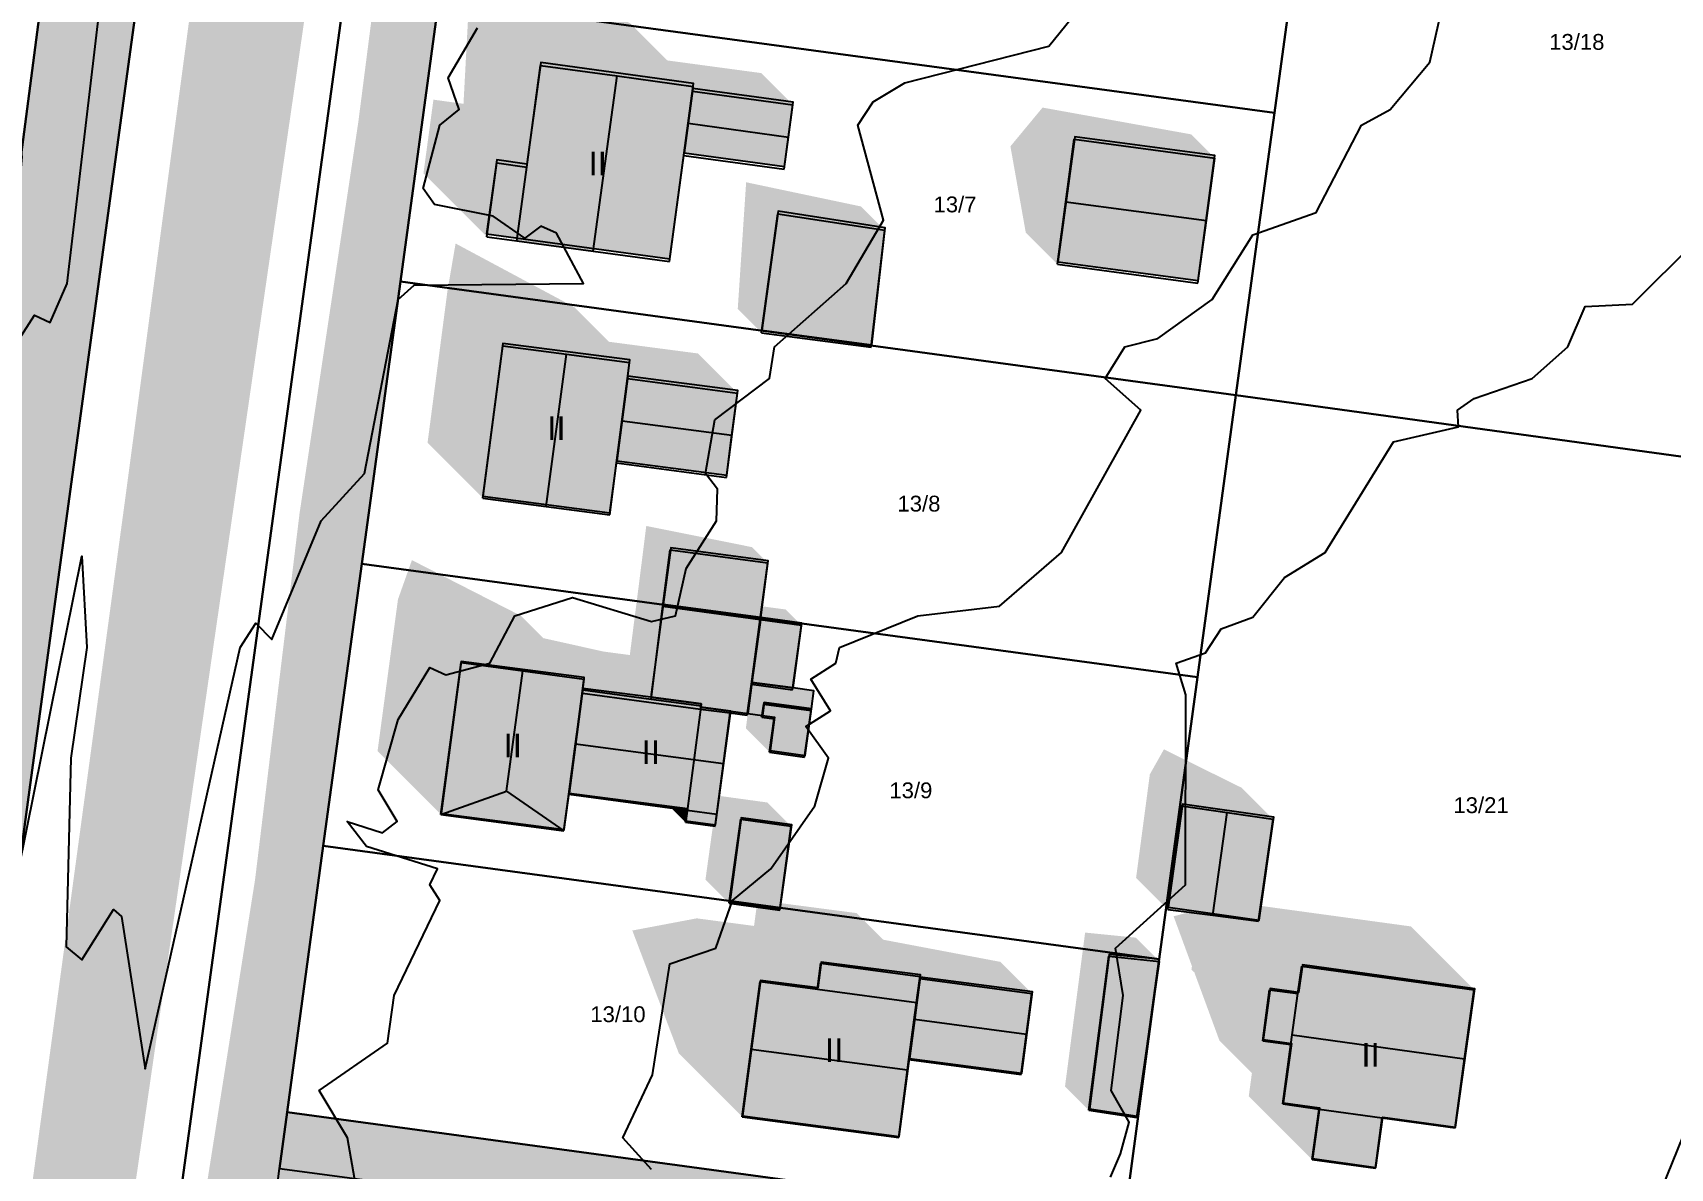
# Model space of a CAD drawing. Header units: millimetres. Extents: x 238 to 3518, y -74 to 2735.
# Drawn here: x 1710.4 to 1813.9, y 1887.3 to 1959.1 of the extents above; entities that cross this region are included whole.
import ezdxf
from ezdxf.enums import TextEntityAlignment as Align

# ---------------------------------------------------------------- set-up
doc = ezdxf.new("R2010")
doc.units = ezdxf.units.MM
for name, color, linetype in [('LP_Flurstueck_bez', 7, 'Continuous'), ('LP_Flurstuecke', 8, 'Continuous'), ('LP_Gebaeude_Dachaufsicht', 9, 'Continuous'), ('LP_Gebaeude_Dachschatten', 253, 'Continuous'), ('LP_Gebaeude_F', 254, 'Continuous'), ('LP_Gebaeude_Geschosszahl', 7, 'Continuous'), ('LP_Gebaeude_Schatten', 7, 'Continuous'), ('LP_Gebaeude_U', 7, 'Continuous'), ('LP_Topographie_Hoehenlinien', 8, 'Continuous'), ('LP_Verkehr_Strassen', 9, 'Continuous')]:
    doc.layers.add(name, color=color, linetype=linetype)
doc.styles.get("Standard").update_dxf_attribs({"font": 'arial.ttf'})

msp = doc.modelspace()

# ---------------------------------------------------------------- hatches: boundary and pattern name
at = {"layer": 'LP_Gebaeude_Dachschatten'}
for points in [[(1747.33, 1956.33), (1742.5, 1956.99), (1741.63, 1950.57), (1741, 1945.91), (1745.82, 1945.26)], [(1758.44, 1954.51), (1752.1, 1955.37), (1751.83, 1953.34), (1758.17, 1952.47)], [(1785.1, 1951.14), (1776.22, 1952.33), (1775.69, 1948.38), (1784.57, 1947.19)], [(1744.13, 1938.74), (1740.12, 1939.27), (1738.86, 1929.65), (1742.86, 1929.12)], [(1754.94, 1936.29), (1748, 1937.21), (1747.65, 1934.54), (1754.59, 1933.63)], [(1740.35, 1911.12), (1741.37, 1918.73), (1737.49, 1919.25), (1736.2, 1909.66)], [(1754.07, 1912.88), (1754.49, 1916.07), (1752.61, 1916.32), (1745.14, 1917.32), (1744.71, 1914.12)], [(1783, 1910.19), (1782.13, 1903.64), (1784.99, 1903.28), (1785.89, 1909.77)], [(1800.89, 1894.22), (1801.49, 1898.58), (1790.6, 1900.07), (1790.36, 1898.33), (1790, 1895.72)], [(1765.69, 1893.51), (1765.78, 1894.17), (1766.26, 1897.78), (1759.99, 1898.61), (1756.37, 1899.09), (1755.8, 1894.82)], [(1773.55, 1898.34), (1766.46, 1899.28), (1766.12, 1896.72), (1773.21, 1895.78)]]:
    msp.add_hatch(color=253, dxfattribs=at).paths.add_polyline_path(points)
at = {"layer": 'LP_Gebaeude_F'}
for points in [[(1739.09, 1946.36), (1750.66, 1944.77), (1751.57, 1951.48), (1752.13, 1955.54), (1752.17, 1955.85), (1742.52, 1957.17), (1741.64, 1950.75), (1739.73, 1951.02)], [(1751.57, 1951.48), (1757.91, 1950.61), (1758.47, 1954.68), (1752.13, 1955.54)], [(1775.19, 1944.59), (1784.05, 1943.4), (1785.11, 1951.3), (1776.25, 1952.49)], [(1756.49, 1940.26), (1763.44, 1939.34), (1764.27, 1946.74), (1757.51, 1947.78)], [(1738.85, 1929.77), (1746.88, 1928.72), (1747.31, 1932.01), (1748.01, 1937.36), (1748.15, 1938.38), (1740.12, 1939.43)], [(1747.31, 1932.01), (1754.27, 1931.1), (1754.97, 1936.45), (1748.01, 1937.36)], [(1750.25, 1922.92), (1756.41, 1922.1), (1756.89, 1925.69), (1750.73, 1926.51)], [(1749.47, 1917.06), (1752.65, 1916.64), (1752.62, 1916.43), (1754.52, 1916.18), (1755.6, 1916.03), (1755.86, 1918), (1756.41, 1922.1), (1750.25, 1922.92)], [(1755.86, 1918), (1758.46, 1917.65), (1759.01, 1921.75), (1756.41, 1922.1)], [(1736.22, 1909.72), (1743.99, 1908.7), (1744.3, 1911.01), (1745.17, 1917.62), (1745.26, 1918.31), (1737.49, 1919.33)], [(1744.3, 1911.01), (1751.78, 1910.03), (1751.67, 1909.25), (1753.56, 1909), (1754.52, 1916.18), (1752.62, 1916.43), (1752.65, 1916.64), (1749.47, 1917.06), (1745.17, 1917.62)], [(1755.6, 1916.03), (1756.52, 1915.91), (1756.63, 1916.74), (1759.62, 1916.34), (1759.77, 1917.47), (1758.46, 1917.65), (1755.86, 1918)], [(1751.67, 1909.25), (1753.56, 1909), (1754.52, 1916.18), (1752.62, 1916.43), (1751.78, 1910.03)], [(1756.52, 1915.91), (1757.29, 1915.81), (1757, 1913.69), (1759.22, 1913.39), (1759.62, 1916.34), (1756.63, 1916.74)], [(1782.15, 1903.8), (1787.91, 1902.98), (1788.84, 1909.48), (1783.07, 1910.31)], [(1754.45, 1904.13), (1757.64, 1903.69), (1758.38, 1909.01), (1755.18, 1909.45)], [(1777.18, 1891.05), (1780.21, 1890.59), (1781.58, 1900.5), (1778.43, 1900.81)], [(1755.26, 1890.6), (1765.16, 1889.3), (1765.81, 1894.24), (1766.49, 1899.37), (1766.51, 1899.51), (1760.24, 1900.33), (1760.02, 1898.69), (1756.39, 1899.17)], [(1788.16, 1895.43), (1789.95, 1895.18), (1789.43, 1891.43), (1791.73, 1891.11), (1791.28, 1887.91), (1795.28, 1887.35), (1795.73, 1890.53), (1800.32, 1889.89), (1801.54, 1898.63), (1790.65, 1900.15), (1790.4, 1898.4), (1788.61, 1898.65)], [(1765.81, 1894.24), (1772.91, 1893.31), (1773.58, 1898.44), (1766.49, 1899.37)]]:
    msp.add_hatch(color=254, dxfattribs=at).paths.add_polyline_path(points)
at = {"layer": 'LP_Gebaeude_Schatten'}
for points in [[(1752.1, 1955.37), (1752.15, 1955.67), (1747.33, 1956.33), (1742.5, 1956.99), (1741.63, 1950.57), (1739.73, 1950.83), (1739.1, 1946.17), (1735.1, 1950.17), (1735.73, 1954.83), (1737.63, 1954.57), (1738, 1961.49), (1739.83, 1963.83), (1748.15, 1959.67), (1750.51, 1957.31), (1756.44, 1956.51), (1758.44, 1954.51), (1752.1, 1955.37)], [(1772.19, 1951.88), (1774.22, 1954.33), (1783.6, 1952.64), (1785.1, 1951.14), (1776.22, 1952.33), (1775.16, 1944.43), (1773.16, 1946.43), (1772.19, 1951.88)], [(1755.49, 1949.61), (1762.75, 1948.08), (1764.25, 1946.58), (1757.49, 1947.61), (1756.46, 1940.1), (1754.96, 1941.6), (1755.49, 1949.61)], [(1736.62, 1942.77), (1737.13, 1945.74), (1744.63, 1941.72), (1746.81, 1939.53), (1752.44, 1938.79), (1754.94, 1936.29), (1748, 1937.21), (1748.13, 1938.22), (1744.13, 1938.74), (1740.12, 1939.27), (1738.86, 1929.65), (1735.36, 1933.15), (1736.62, 1942.77)], [(1748.14, 1919.73), (1748.73, 1924.32), (1749.18, 1927.89), (1755.86, 1926.55), (1756.86, 1925.55), (1750.68, 1926.39), (1750.23, 1922.82), (1749.48, 1916.95), (1745.17, 1917.53), (1745.26, 1918.21), (1741.37, 1918.73), (1737.49, 1919.25), (1736.2, 1909.66), (1732.2, 1913.66), (1733.49, 1923.25), (1734.37, 1925.73), (1741.26, 1922.21), (1742.67, 1920.8), (1746.48, 1919.95), (1748.14, 1919.73)], [(1758.98, 1921.61), (1756.38, 1921.97), (1756.49, 1922.81), (1757.98, 1922.61), (1758.98, 1921.61)], [(1756.6, 1916.63), (1756.49, 1915.8), (1757.26, 1915.7), (1756.97, 1913.59), (1755.47, 1915.09), (1755.68, 1916.61), (1755.66, 1916.63), (1755.83, 1917.89), (1758.25, 1917.55), (1759.59, 1916.22), (1756.6, 1916.63)], [(1744.71, 1914.12), (1744.28, 1910.93), (1745.06, 1916.75), (1744.71, 1914.12)], [(1788.79, 1909.35), (1783, 1910.19), (1782.13, 1903.64), (1780.13, 1905.64), (1781, 1912.19), (1781.89, 1913.77), (1786.79, 1911.35), (1788.79, 1909.35)], [(1758.34, 1908.91), (1755.16, 1909.35), (1754.42, 1904.04), (1752.92, 1905.54), (1753.39, 1908.93), (1753.54, 1908.91), (1753.64, 1909.68), (1753.79, 1910.83), (1756.84, 1910.41), (1758.34, 1908.91)], [(1751.76, 1909.93), (1751.65, 1909.16), (1750.75, 1910.07), (1751.76, 1909.93)], [(1764.15, 1901.74), (1771.55, 1900.34), (1773.55, 1898.34), (1766.46, 1899.28), (1766.34, 1898.41), (1766.44, 1899.14), (1766.48, 1899.42), (1760.21, 1900.25), (1759.99, 1898.61), (1756.37, 1899.09), (1755.8, 1894.82), (1755.24, 1890.55), (1751.24, 1894.55), (1748.3, 1902.32), (1752.37, 1903.09), (1755.99, 1902.61), (1756.15, 1903.8), (1757.61, 1903.6), (1757.67, 1904.05), (1762.48, 1903.42), (1764.15, 1901.74)], [(1801.49, 1898.58), (1790.6, 1900.07), (1790.36, 1898.33), (1788.57, 1898.57), (1788.13, 1895.35), (1789.91, 1895.11), (1789.4, 1891.36), (1791.69, 1891.04), (1791.25, 1887.85), (1787.25, 1891.85), (1787.45, 1893.31), (1785.4, 1895.36), (1783.81, 1899.68), (1783.63, 1899.85), (1783.66, 1900.07), (1782.91, 1902.11), (1782.91, 1902.11), (1782.5, 1903.22), (1783.47, 1903.47), (1787.86, 1902.91), (1787.99, 1903.88), (1797.49, 1902.58), (1801.49, 1898.58)], [(1776.91, 1902.19), (1780.11, 1901.87), (1781.61, 1900.37), (1778.41, 1900.69), (1777.14, 1890.97), (1775.64, 1892.47), (1776.91, 1902.19)]]:
    msp.add_hatch(color=7, dxfattribs=at).paths.add_polyline_path(points)
at = {"layer": 'LP_Verkehr_Strassen'}
for points in [[(1658.19, 2067.65), (1661.17, 2070.13), (1664.91, 2069.12), (1682.98, 2056.54), (1688.17, 2052.94), (1717.82, 2048.89), (1721.41, 2047.16), (1722.15, 2043.25), (1718.23, 2014.53), (1714.39, 1986.31), (1710.81, 1960.07), (1707.88, 1937.77), (1704.8, 1915.48), (1701.74, 1893.22), (1698.57, 1870.26), (1704.53, 1869.49), (1710.49, 1913.24), (1721.61, 1994.76), (1728.01, 2041.69), (1729.33, 2051.35), (1723.36, 2052.17), (1689.35, 2056.82), (1666.32, 2073), (1664.44, 2075.51), (1665.29, 2078.6)], [(1725.68, 1884.81), (1733.44, 1886.29), (1748.18, 1884.29), (1776.37, 1880.46), (1778.52, 1877.64), (1776.56, 1863.3), (1774.29, 1846.74), (1774.12, 1845.47), (1771.68, 1827.65), (1770.98, 1822.55), (1774.94, 1822.01), (1783.38, 1820.88), (1785.11, 1833.76), (1778.18, 1834.7), (1776.04, 1837.51), (1777.24, 1846.36), (1778.12, 1852.83), (1781.45, 1877.32), (1784.26, 1879.46), (1785.75, 1879.26), (1814.41, 1875.44), (1814.94, 1879.37), (1786.26, 1882.72), (1779.34, 1883.66), (1726.48, 1890.84), (1726.01, 1887.29)]]:
    msp.add_hatch(color=9, dxfattribs=at).paths.add_polyline_path(points)
h = msp.add_hatch(color=9, dxfattribs=at)
h.paths.add_polyline_path([(1673.69, 1632.64), (1680.25, 1627.81), (1681.1, 1628.8), (1682.19, 1629.6), (1684.02, 1630.26), (1684.95, 1630.49), (1685.89, 1637.67), (1685.23, 1637.7), (1684.11, 1638.2), (1682.83, 1639.62), (1684.02, 1646.21), (1687.55, 1666.93), (1689.13, 1681.37), (1692.5, 1709.77), (1702.29, 1781.35), (1705.45, 1780.93), (1699.24, 1735.48), (1705.25, 1735.46), (1705.87, 1740.02), (1707.24, 1750.1), (1708.61, 1760.11), (1711.35, 1780.18), (1713.92, 1798.73), (1713.99, 1799.23), (1716.56, 1818.03), (1718.86, 1834.86), (1721.29, 1852.68), (1723.72, 1870.48), (1725.68, 1884.81), (1726.01, 1887.29), (1726.48, 1890.84), (1728.77, 1907.68), (1731.21, 1925.49), (1733.64, 1943.33), (1736.08, 1961.17), (1738.51, 1978.99), (1740.95, 1996.82), (1743.38, 2014.65), (1743.79, 2017.62), (1739.46, 2030.27), (1736.97, 2030.86), (1737.41, 2033.46), (1738.01, 2036.71), (1739.7, 2049.02), (1741.9, 2066.17), (1742.18, 2067.87), (1743.06, 2069.18), (1744.37, 2070.31), (1740.07, 2074.07), (1736.03, 2077.6), (1736.06, 2075.16), (1735.67, 2071.19), (1733.58, 2057.56), (1731.69, 2043.83), (1728.67, 2021.77), (1724, 1988.1), (1721.67, 1970.15), (1716.21, 1929.28), (1708.83, 1874.91), (1708.18, 1870.65), (1707.96, 1869.67), (1706.66, 1869.22), (1704.53, 1869.49), (1704.11, 1866.67), (1703.74, 1863.82), (1704.24, 1863.78), (1705.24, 1863.15), (1705.86, 1862.16), (1706.23, 1860.18), (1698.83, 1806.43), (1696.2, 1784.03), (1694.74, 1782.58), (1693.5, 1781.96), (1692.66, 1782.07), (1691.6, 1774.24), (1692.03, 1774.18), (1693.28, 1773.55), (1693.78, 1771.54), (1685.25, 1702.89), (1677.19, 1647.35), (1675.71, 1637.17), (1674.35, 1633.81)])
h.paths.add_polyline_path([(1706.02, 1802.7), (1706.24, 1805.13), (1707.09, 1810), (1708.15, 1816.78), (1709.42, 1822.3), (1710.9, 1828.13), (1712.18, 1834.06), (1713.74, 1845.83), (1714.72, 1870.19), (1716.39, 1882.82), (1731.44, 1986.51), (1734.42, 2011.48), (1734.67, 2014.34), (1735.14, 2014.89), (1735.84, 2015.17), (1736.65, 2015.26), (1737.42, 2015.22), (1737.62, 2015.17), (1737.8, 2010.53), (1737.12, 2001.34), (1736.32, 1996.46), (1734.41, 1980.1), (1730.98, 1953.39), (1727.27, 1928.68), (1724.46, 1905.54), (1720.71, 1881.85), (1718.76, 1869.86), (1715.62, 1845.76), (1713.97, 1833.85), (1712.27, 1818.92), (1710.59, 1803.54), (1709.85, 1801.85), (1708.7, 1801.1), (1708.21, 1801.18), (1707.43, 1801.3), (1706.47, 1801.52)], flags=0)
h.paths.add_polyline_path([(1705.96, 1835.04), (1706.38, 1839.8), (1707.23, 1844.57), (1708.08, 1847.74), (1708.82, 1848.8), (1709.45, 1849.22), (1710.51, 1849.22), (1710.83, 1847.74), (1710.3, 1843.51), (1709.77, 1838.64), (1709.24, 1836.1), (1708.71, 1834.41), (1707.86, 1833.67), (1706.7, 1833.88)], flags=0)

# ---------------------------------------------------------------- linework, layer by layer
at = {"layer": 'LP_Flurstuecke', "color": 8}
for points in [[(1786.44, 1936.16), (1821.89, 1931.27), (1822.81, 1938.11), (1830.46, 1995.3), (1798.32, 2023.29), (1796.63, 2010.39), (1795.89, 2005.46), (1793.73, 1989.61), (1791.3, 1971.79), (1788.87, 1953.99)], [(1736.08, 1961.17), (1788.87, 1953.99), (1791.3, 1971.79), (1738.51, 1978.99)], [(1655.33, 1944.94), (1707.88, 1937.77), (1710.81, 1960.07), (1662.02, 1966.96)], [(1733.64, 1943.33), (1786.44, 1936.16), (1788.87, 1953.99), (1736.08, 1961.17)], [(1731.21, 1925.49), (1784.01, 1918.33), (1786.44, 1936.16), (1733.64, 1943.33)], [(1779.34, 1883.66), (1786.26, 1882.72), (1814.94, 1879.37), (1817.86, 1901.15), (1821.89, 1931.27), (1786.44, 1936.16), (1784.01, 1918.33), (1781.58, 1900.5)], [(1728.77, 1907.68), (1781.58, 1900.5), (1784.01, 1918.33), (1731.21, 1925.49)], [(1726.48, 1890.84), (1779.34, 1883.66), (1781.58, 1900.5), (1728.77, 1907.68)], [(1726.01, 1887.29), (1733.44, 1886.29), (1748.18, 1884.29), (1776.37, 1880.46), (1784.26, 1879.46), (1785.75, 1879.26), (1786.26, 1882.72), (1779.34, 1883.66), (1726.48, 1890.84)]]:
    msp.add_lwpolyline(points, close=True, dxfattribs=at)
for points in [[(1710.81, 1960.07), (1707.88, 1937.77), (1704.8, 1915.48), (1701.74, 1893.22), (1698.57, 1870.26), (1704.53, 1869.49), (1710.49, 1913.24), (1721.61, 1994.76)], [(1721.61, 1994.76), (1710.49, 1913.24), (1704.53, 1869.49)], [(1709.05, 1807.3), (1734.33, 1992.39)], [(1734.33, 1992.39), (1709.05, 1807.3)], [(1708.61, 1760.11), (1711.35, 1780.18), (1713.92, 1798.73), (1713.99, 1799.23), (1716.56, 1818.03), (1718.86, 1834.86), (1721.29, 1852.68), (1723.72, 1870.48), (1725.68, 1884.81), (1726.01, 1887.29), (1726.48, 1890.84), (1728.77, 1907.68), (1731.21, 1925.49), (1733.64, 1943.33), (1736.08, 1961.17)]]:
    msp.add_lwpolyline(points, dxfattribs=at)
at = {"layer": 'LP_Gebaeude_Dachaufsicht', "color": 9}
for p, q in [((1741.63, 1950.57, 77), (1742.5, 1956.99, 77)), ((1742.5, 1956.99, 77), (1747.33, 1956.33, 81.73)), ((1745.82, 1945.26, 81.73), (1747.33, 1956.33, 81.73)), ((1747.33, 1956.33, 81.73), (1752.15, 1955.67, 77)), ((1752.1, 1955.37, 77), (1752.15, 1955.67, 77)), ((1751.55, 1951.3, 77), (1752.1, 1955.37, 77)), ((1751.83, 1953.34, 76.73), (1752.1, 1955.37, 74.4)), ((1752.1, 1955.37, 74.4), (1758.44, 1954.51, 74.4)), ((1758.17, 1952.47, 76.73), (1758.44, 1954.51, 74.4)), ((1751.55, 1951.3, 74.4), (1751.83, 1953.34, 76.73)), ((1751.83, 1953.34, 76.73), (1758.17, 1952.47, 76.73)), ((1757.89, 1950.44, 74.4), (1758.17, 1952.47, 76.73)), ((1775.69, 1948.38, 77.29), (1776.22, 1952.33, 75.41)), ((1776.22, 1952.33, 75.41), (1785.1, 1951.14, 75.41)), ((1739.1, 1946.17, 77), (1739.73, 1950.83, 77)), ((1739.73, 1950.83, 77), (1741.63, 1950.57, 77)), ((1741, 1945.91, 77), (1741.63, 1950.57, 77)), ((1750.64, 1944.6, 77), (1751.55, 1951.3, 77)), ((1751.55, 1951.3, 74.4), (1757.89, 1950.44, 74.4)), ((1784.57, 1947.19, 77.29), (1785.1, 1951.14, 75.41)), ((1756.46, 1940.1, 74.21), (1757.49, 1947.61, 74.21)), ((1757.49, 1947.61, 74.21), (1764.25, 1946.58, 74.21)), ((1775.16, 1944.43, 75.41), (1775.69, 1948.38, 77.29)), ((1775.69, 1948.38, 77.29), (1784.57, 1947.19, 77.29)), ((1763.4, 1939.19, 74.21), (1764.25, 1946.58, 74.21)), ((1784.04, 1943.24, 75.41), (1784.57, 1947.19, 77.29)), ((1739.1, 1946.17, 77), (1741, 1945.91, 77)), ((1741, 1945.91, 77), (1745.82, 1945.26, 81.73)), ((1745.82, 1945.26, 81.73), (1750.64, 1944.6, 77)), ((1775.16, 1944.43, 75.41), (1784.04, 1943.24, 75.41)), ((1738.86, 1929.65, 76.33), (1740.12, 1939.27, 76.33)), ((1740.12, 1939.27, 76.33), (1744.13, 1938.74, 80.65)), ((1756.46, 1940.1, 74.21), (1763.4, 1939.19, 74.21)), ((1742.86, 1929.12, 80.65), (1744.13, 1938.74, 80.65)), ((1744.13, 1938.74, 80.65), (1748.13, 1938.22, 76.33)), ((1748, 1937.21, 76.33), (1748.13, 1938.22, 76.33)), ((1747.3, 1931.88, 76.33), (1748, 1937.21, 76.33)), ((1747.65, 1934.54, 78.21), (1748, 1937.21, 75.5)), ((1748, 1937.21, 75.5), (1754.94, 1936.29, 75.5)), ((1754.59, 1933.63, 78.21), (1754.94, 1936.29, 75.5)), ((1747.3, 1931.88, 75.5), (1747.65, 1934.54, 78.21)), ((1747.65, 1934.54, 78.21), (1754.59, 1933.63, 78.21)), ((1754.24, 1930.96, 75.5), (1754.59, 1933.63, 78.21)), ((1746.87, 1928.6, 76.33), (1747.3, 1931.88, 76.33)), ((1747.3, 1931.88, 75.5), (1754.24, 1930.96, 75.5)), ((1738.86, 1929.65, 76.33), (1742.86, 1929.12, 80.65)), ((1742.86, 1929.12, 80.65), (1746.87, 1928.6, 76.33)), ((1750.23, 1922.82, 74.34), (1750.68, 1926.39, 74.34)), ((1750.68, 1926.39, 74.34), (1756.86, 1925.55, 74.34)), ((1756.38, 1921.97, 74.34), (1756.86, 1925.55, 74.34)), ((1749.48, 1916.95, 74.34), (1750.23, 1922.82, 74.34)), ((1750.23, 1922.82, 74.34), (1756.38, 1921.97, 74.34)), ((1755.83, 1917.89, 74.34), (1756.38, 1921.97, 74.34)), ((1756.38, 1921.97, 74.34), (1758.98, 1921.61, 74.34)), ((1758.43, 1917.53, 74.34), (1758.98, 1921.61, 74.34)), ((1736.2, 1909.66, 77.61), (1737.49, 1919.25, 77.61)), ((1737.49, 1919.25, 77.61), (1741.37, 1918.73, 81.23)), ((1740.35, 1911.12, 81.23), (1741.37, 1918.73, 81.23)), ((1741.37, 1918.73, 81.23), (1745.26, 1918.21, 77.61)), ((1744.28, 1910.93, 77.61), (1745.17, 1917.53, 77.61)), ((1745.14, 1917.32, 76.84), (1745.17, 1917.53, 76.84)), ((1745.17, 1917.53, 77.61), (1745.26, 1918.21, 77.61)), ((1745.17, 1917.53, 76.84), (1749.48, 1916.95, 76.84)), ((1755.56, 1915.93, 74.34), (1755.83, 1917.89, 74.34)), ((1755.83, 1917.89, 74.34), (1758.43, 1917.53, 74.34)), ((1744.71, 1914.12, 80.42), (1745.14, 1917.32, 76.84)), ((1745.14, 1917.32, 76.84), (1752.61, 1916.32, 76.84)), ((1749.48, 1916.95, 74.34), (1752.64, 1916.53, 74.34)), ((1749.48, 1916.95, 76.84), (1752.64, 1916.53, 76.84)), ((1752.61, 1916.32, 76.84), (1752.64, 1916.53, 76.84)), ((1752.61, 1916.32, 74.34), (1752.64, 1916.53, 74.34)), ((1752.61, 1916.32, 76.84), (1754.49, 1916.07, 76.84)), ((1752.61, 1916.32, 74.34), (1754.49, 1916.07, 74.34)), ((1756.49, 1915.8, 74.8), (1756.6, 1916.63, 74.8)), ((1756.6, 1916.63, 74.8), (1759.59, 1916.22, 74.8)), ((1754.07, 1912.88, 80.42), (1754.49, 1916.07, 76.84)), ((1754.49, 1916.07, 74.34), (1755.56, 1915.93, 74.34)), ((1756.49, 1915.8, 74.8), (1757.26, 1915.7, 74.8)), ((1756.97, 1913.59, 74.8), (1757.26, 1915.7, 74.8)), ((1759.18, 1913.28, 74.8), (1759.59, 1916.22, 74.8)), ((1744.28, 1910.93, 76.84), (1744.71, 1914.12, 80.42)), ((1744.71, 1914.12, 80.42), (1754.07, 1912.88, 80.42)), ((1756.97, 1913.59, 74.8), (1759.18, 1913.28, 74.8)), ((1753.64, 1909.68, 76.84), (1754.07, 1912.88, 80.42)), ((1736.2, 1909.66, 77.61), (1740.35, 1911.12, 81.23)), ((1740.35, 1911.12, 81.23), (1743.98, 1908.62, 77.61)), ((1743.98, 1908.62, 77.61), (1744.28, 1910.93, 77.61)), ((1744.28, 1910.93, 76.84), (1751.76, 1909.93, 76.84)), ((1782.13, 1903.64, 76.89), (1783, 1910.19, 76.89)), ((1783, 1910.19, 76.89), (1785.89, 1909.77, 80.03)), ((1736.2, 1909.66, 77.61), (1743.98, 1908.62, 77.61)), ((1751.65, 1909.16, 76.84), (1751.76, 1909.93, 76.84)), ((1751.65, 1909.16, 76.84), (1753.54, 1908.91, 76.84)), ((1751.76, 1909.93, 76.84), (1753.64, 1909.68, 76.84)), ((1753.54, 1908.91, 76.84), (1753.64, 1909.68, 76.84)), ((1754.42, 1904.04, 75.19), (1755.16, 1909.35, 75.19)), ((1755.16, 1909.35, 75.19), (1758.34, 1908.91, 75.19)), ((1784.99, 1903.28, 80.03), (1785.89, 1909.77, 80.03)), ((1785.89, 1909.77, 80.03), (1788.79, 1909.35, 76.89)), ((1787.86, 1902.91, 76.89), (1788.79, 1909.35, 76.89)), ((1757.61, 1903.6, 75.19), (1758.34, 1908.91, 75.19)), ((1754.42, 1904.04, 75.19), (1757.61, 1903.6, 75.19)), ((1782.13, 1903.64, 76.89), (1784.99, 1903.28, 80.03)), ((1784.99, 1903.28, 80.03), (1787.86, 1902.91, 76.89)), ((1759.99, 1898.61, 78.97), (1760.21, 1900.25, 78.97)), ((1760.21, 1900.25, 78.97), (1766.48, 1899.42, 78.97)), ((1777.14, 1890.97, 76.15), (1778.41, 1900.69, 76.15)), ((1778.41, 1900.69, 76.15), (1781.61, 1900.37, 76.15)), ((1780.18, 1890.51, 76.15), (1781.61, 1900.37, 76.15)), ((1790.36, 1898.33, 82.07), (1790.6, 1900.07, 80.31)), ((1790.6, 1900.07, 80.31), (1801.49, 1898.58, 80.31)), ((1755.8, 1894.82, 83.31), (1756.37, 1899.09, 78.97)), ((1756.37, 1899.09, 78.97), (1759.99, 1898.61, 78.97)), ((1766.12, 1896.72, 78.54), (1766.46, 1899.28, 76.63)), ((1766.26, 1897.78, 78.97), (1766.44, 1899.14, 78.97)), ((1766.44, 1899.14, 78.97), (1766.48, 1899.42, 78.97)), ((1766.46, 1899.28, 76.63), (1773.55, 1898.34, 76.63)), ((1759.99, 1898.61, 78.97), (1766.26, 1897.78, 78.97)), ((1765.78, 1894.17, 82.64), (1766.26, 1897.78, 78.97)), ((1773.21, 1895.78, 78.54), (1773.55, 1898.34, 76.63)), ((1788.13, 1895.35, 80.31), (1788.57, 1898.57, 80.31)), ((1788.57, 1898.57, 80.31), (1790.36, 1898.33, 80.31)), ((1790, 1895.72, 84.69), (1790.36, 1898.33, 82.07)), ((1790, 1895.72, 80.31), (1790.36, 1898.33, 80.31)), ((1800.89, 1894.22, 84.69), (1801.49, 1898.58, 80.31)), ((1765.78, 1894.17, 76.63), (1766.12, 1896.72, 78.54)), ((1766.12, 1896.72, 78.54), (1773.21, 1895.78, 78.54)), ((1772.87, 1893.23, 76.63), (1773.21, 1895.78, 78.54)), ((1789.91, 1895.11, 84.08), (1790, 1895.72, 84.69)), ((1789.91, 1895.11, 80.31), (1790, 1895.72, 80.31)), ((1790, 1895.72, 84.69), (1800.89, 1894.22, 84.69)), ((1755.24, 1890.55, 78.97), (1755.8, 1894.82, 83.31)), ((1755.8, 1894.82, 83.31), (1765.69, 1893.51, 83.31)), ((1788.13, 1895.35, 80.31), (1789.91, 1895.11, 80.31)), ((1789.4, 1891.36, 80.31), (1789.91, 1895.11, 84.08)), ((1789.91, 1895.11, 80.31), (1789.91, 1895.11, 80.31)), ((1789.91, 1895.11, 84.08), (1789.91, 1895.11, 84.08)), ((1765.69, 1893.51, 83.31), (1765.78, 1894.17, 82.64)), ((1765.78, 1894.17, 76.63), (1772.87, 1893.23, 76.63)), ((1800.29, 1889.86, 80.31), (1800.89, 1894.22, 84.69)), ((1765.13, 1889.24, 78.97), (1765.69, 1893.51, 83.31)), ((1755.24, 1890.55, 78.97), (1765.13, 1889.24, 78.97)), ((1777.14, 1890.97, 76.15), (1780.18, 1890.51, 76.15)), ((1789.4, 1891.36, 80.31), (1791.69, 1891.04, 80.31)), ((1791.25, 1887.85, 80.31), (1791.69, 1891.04, 80.31)), ((1791.69, 1891.04, 80.31), (1795.69, 1890.49, 80.31)), ((1791.69, 1891.04, 80.31), (1791.69, 1891.04, 80.31)), ((1795.26, 1887.31, 80.31), (1795.69, 1890.49, 80.31)), ((1795.69, 1890.49, 80.31), (1800.29, 1889.86, 80.31)), ((1795.69, 1890.49, 80.31), (1795.69, 1890.49, 80.31)), ((1791.25, 1887.85, 80.31), (1795.26, 1887.31, 80.31))]:
    msp.add_line(p, q, dxfattribs=at)
at = {"layer": 'LP_Gebaeude_U', "color": 7}
for points in [[(1739.09, 1946.36), (1750.66, 1944.77), (1751.57, 1951.48), (1752.13, 1955.54), (1752.17, 1955.85), (1742.52, 1957.17), (1741.64, 1950.75), (1739.73, 1951.02)], [(1751.57, 1951.48), (1757.91, 1950.61), (1758.47, 1954.68), (1752.13, 1955.54)], [(1775.19, 1944.59), (1784.05, 1943.4), (1785.11, 1951.3), (1776.25, 1952.49)], [(1756.49, 1940.26), (1763.44, 1939.34), (1764.27, 1946.74), (1757.51, 1947.78)], [(1738.85, 1929.77), (1746.88, 1928.72), (1747.31, 1932.01), (1748.01, 1937.36), (1748.15, 1938.38), (1740.12, 1939.43)], [(1747.31, 1932.01), (1754.27, 1931.1), (1754.97, 1936.45), (1748.01, 1937.36)], [(1750.25, 1922.92), (1756.41, 1922.1), (1756.89, 1925.69), (1750.73, 1926.51)], [(1749.47, 1917.06), (1752.65, 1916.64), (1752.62, 1916.43), (1754.52, 1916.18), (1755.6, 1916.03), (1755.86, 1918), (1756.41, 1922.1), (1750.25, 1922.92)], [(1755.86, 1918), (1758.46, 1917.65), (1759.01, 1921.75), (1756.41, 1922.1)], [(1736.22, 1909.72), (1743.99, 1908.7), (1744.3, 1911.01), (1745.17, 1917.62), (1745.26, 1918.31), (1737.49, 1919.33)], [(1744.3, 1911.01), (1751.78, 1910.03), (1751.67, 1909.25), (1753.56, 1909), (1754.52, 1916.18), (1752.62, 1916.43), (1752.65, 1916.64), (1749.47, 1917.06), (1745.17, 1917.62)], [(1755.6, 1916.03), (1756.52, 1915.91), (1756.63, 1916.74), (1759.62, 1916.34), (1759.77, 1917.47), (1758.46, 1917.65), (1755.86, 1918)], [(1751.67, 1909.25), (1753.56, 1909), (1754.52, 1916.18), (1752.62, 1916.43), (1751.78, 1910.03)], [(1756.52, 1915.91), (1757.29, 1915.81), (1757, 1913.69), (1759.22, 1913.39), (1759.62, 1916.34), (1756.63, 1916.74)], [(1782.15, 1903.8), (1787.91, 1902.98), (1788.84, 1909.48), (1783.07, 1910.31)], [(1754.45, 1904.13), (1757.64, 1903.69), (1758.38, 1909.01), (1755.18, 1909.45)], [(1777.18, 1891.05), (1780.21, 1890.59), (1781.58, 1900.5), (1778.43, 1900.81)], [(1755.26, 1890.6), (1765.16, 1889.3), (1765.81, 1894.24), (1766.49, 1899.37), (1766.51, 1899.51), (1760.24, 1900.33), (1760.02, 1898.69), (1756.39, 1899.17)], [(1788.16, 1895.43), (1789.95, 1895.18), (1789.43, 1891.43), (1791.73, 1891.11), (1791.28, 1887.91), (1795.28, 1887.35), (1795.73, 1890.53), (1800.32, 1889.89), (1801.54, 1898.63), (1790.65, 1900.15), (1790.4, 1898.4), (1788.61, 1898.65)], [(1765.81, 1894.24), (1772.91, 1893.31), (1773.58, 1898.44), (1766.49, 1899.37)]]:
    msp.add_lwpolyline(points, close=True, dxfattribs=at)
at = {"layer": 'LP_Topographie_Hoehenlinien', "color": 8}
for points in [[(1749.52, 1887.21), (1747.69, 1889.21), (1749.58, 1893.21), (1750.67, 1900.21), (1753.58, 1901.21), (1754.63, 1904.21), (1757.06, 1906.21), (1759.84, 1910.21), (1760.7, 1913.21), (1759.26, 1915.21), (1760.82, 1916.21), (1759.57, 1918.21), (1761.16, 1919.21), (1761.38, 1920.21), (1766.33, 1922.21), (1771.51, 1922.81), (1775.41, 1926.21), (1780.44, 1935.21), (1778.17, 1937.21), (1779.43, 1939.21), (1781.51, 1939.73), (1784.93, 1942.21), (1787.51, 1946.29), (1791.51, 1947.7), (1794.37, 1953.21), (1796.19, 1954.21), (1798.7, 1957.21), (1800.5, 1965.27)], [(1709.52, 1960.21), (1708.95, 1956.21), (1709.73, 1951.21), (1709, 1943.21), (1709.52, 1939.64), (1710.52, 1941.22), (1711.52, 1940.75), (1712.58, 1943.21), (1714.95, 1963.21)], [(1730.82, 1886.21), (1730.3, 1889.21), (1728.51, 1892.21), (1732.82, 1895.21), (1733.24, 1898.21), (1736.14, 1904.21), (1735.51, 1905.21), (1735.99, 1906.21), (1731.51, 1907.63), (1730.27, 1909.21), (1732.51, 1908.5), (1733.44, 1909.21), (1732.24, 1911.21), (1733.51, 1915.65), (1735.51, 1918.95), (1736.51, 1918.48), (1739.3, 1919.21), (1740.87, 1922.21), (1744.51, 1923.36), (1749.51, 1921.85), (1751.03, 1922.21), (1751.7, 1925.21), (1753.61, 1928.21), (1753.69, 1930.21), (1752.92, 1931.21), (1753.51, 1934.59), (1756.97, 1937.21), (1757.28, 1939.21), (1761.81, 1943.21), (1764.17, 1947.21), (1762.54, 1953.21), (1763.51, 1954.69), (1765.51, 1955.89), (1774.62, 1958.21), (1778.63, 1963.21)], [(1707.48, 1896.21), (1713.52, 1925.97), (1713.83, 1920.21), (1712.81, 1913.21), (1712.52, 1901.28), (1713.52, 1900.47), (1715.52, 1903.65), (1716.03, 1903.21), (1717.52, 1893.58), (1723.51, 1920.2), (1724.51, 1921.75), (1725.51, 1920.72), (1728.64, 1928.21), (1731.38, 1931.21), (1733.5, 1942.21), (1734.51, 1943.11), (1745.22, 1943.21), (1743.51, 1946.39), (1742.51, 1946.83), (1741.51, 1946.07), (1739.51, 1947.47), (1735.79, 1948.21), (1735.09, 1949.21), (1736.13, 1953.21), (1737.36, 1954.21), (1736.67, 1956.21), (1738.51, 1959.37)], [(1778.51, 1886.73), (1779.14, 1888.21), (1779.7, 1890.21), (1778.55, 1892.21), (1779.32, 1898.21), (1778.83, 1901.21), (1783.26, 1905.21), (1783.27, 1917.21), (1782.66, 1919.21), (1784.51, 1919.88), (1785.51, 1921.39), (1787.51, 1922.12), (1789.51, 1924.64), (1792.08, 1926.21), (1796.4, 1933.21), (1800.5, 1934.15), (1800.45, 1935.21), (1801.5, 1935.95), (1805.16, 1937.21), (1807.42, 1939.21), (1808.5, 1941.75), (1811.5, 1941.91), (1815.5, 1945.88)], [(1813.03, 1885.21), (1816.68, 1894.21)]]:
    msp.add_lwpolyline(points, dxfattribs=at)

# ---------------------------------------------------------------- texts
at = {"layer": 'LP_Flurstueck_bez', "color": 7}
for s, p in [('13/18', (1807.98, 1958.48)), ('13/7', (1768.69, 1948.21)), ('13/8', (1766.41, 1929.3)), ('13/9', (1765.9, 1911.18)), ('13/21', (1801.93, 1910.24)), ('13/10', (1747.39, 1897.03))]:
    msp.add_text(s, height=1, dxfattribs=at).set_placement(p, align=Align.MIDDLE_CENTER)
at = {"layer": 'LP_Gebaeude_Geschosszahl', "color": 7}
for p in [(1746.11, 1950.79), (1743.5, 1934.07), (1740.74, 1914.02), (1749.47, 1913.59), (1761.05, 1894.76), (1794.95, 1894.47)]:
    msp.add_text('II', height=1.5, dxfattribs=at).set_placement(p, align=Align.MIDDLE_CENTER)

doc.saveas('drawing.dxf')
